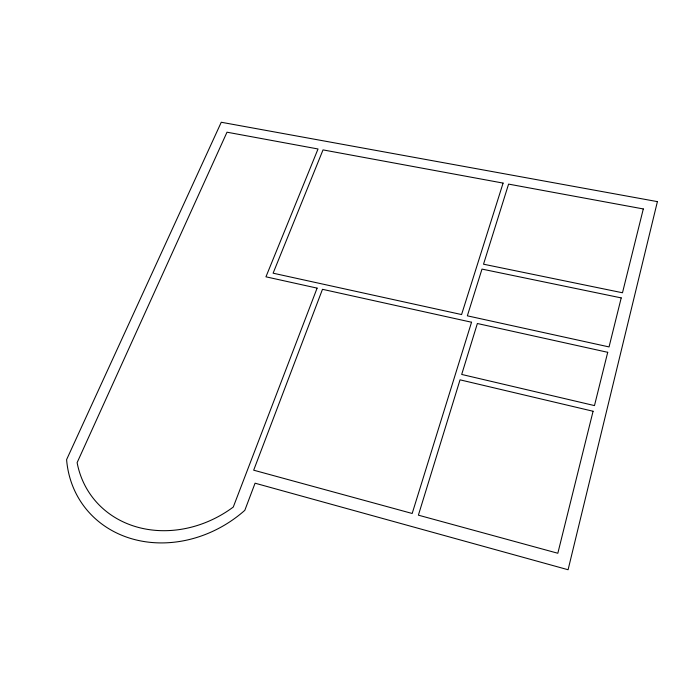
<?xml version="1.0" encoding="UTF-8"?>
<svg xmlns="http://www.w3.org/2000/svg" width="692" height="692" viewBox="0 0 692 692"><rect width="100%" height="100%" fill="white"/><g stroke="black" fill="none" stroke-linecap="round" stroke-linejoin="round"><path stroke-width="1.04" d="M657.4 201.623L568.089 569.741L255.071 483.198L244.812 510.333A115.071 99.83 -36.2 0 1 132.336 538.938A115.071 99.83 -36.2 0 1 66.596 459.635L221.258 122.259L657.4 201.623M593.079 411.247L557.83 553.254L418.392 515.168L460.033 379.839L593.079 411.247M607.714 352.306L594.48 405.59L461.694 374.441L477.368 323.51L607.714 352.306M621.217 297.897L609.047 346.926L467.351 315.829L481.987 269.093L621.217 297.897M643.301 208.941L622.489 292.768L483.518 264.197L508.585 184.107L643.301 208.941M471.546 322.23L412.181 513.473L253.679 470.188L322.481 289.308L471.546 322.23M503.093 183.095L461.581 314.557L273.106 273.193L323.026 149.896L503.093 183.095M317.109 288.123L233.273 507.054A106.706 92.52 -35.8 0 1 77.123 462.628L227.002 132.198L318.026 148.979L265.944 276.817L317.109 288.123"/></g></svg>
